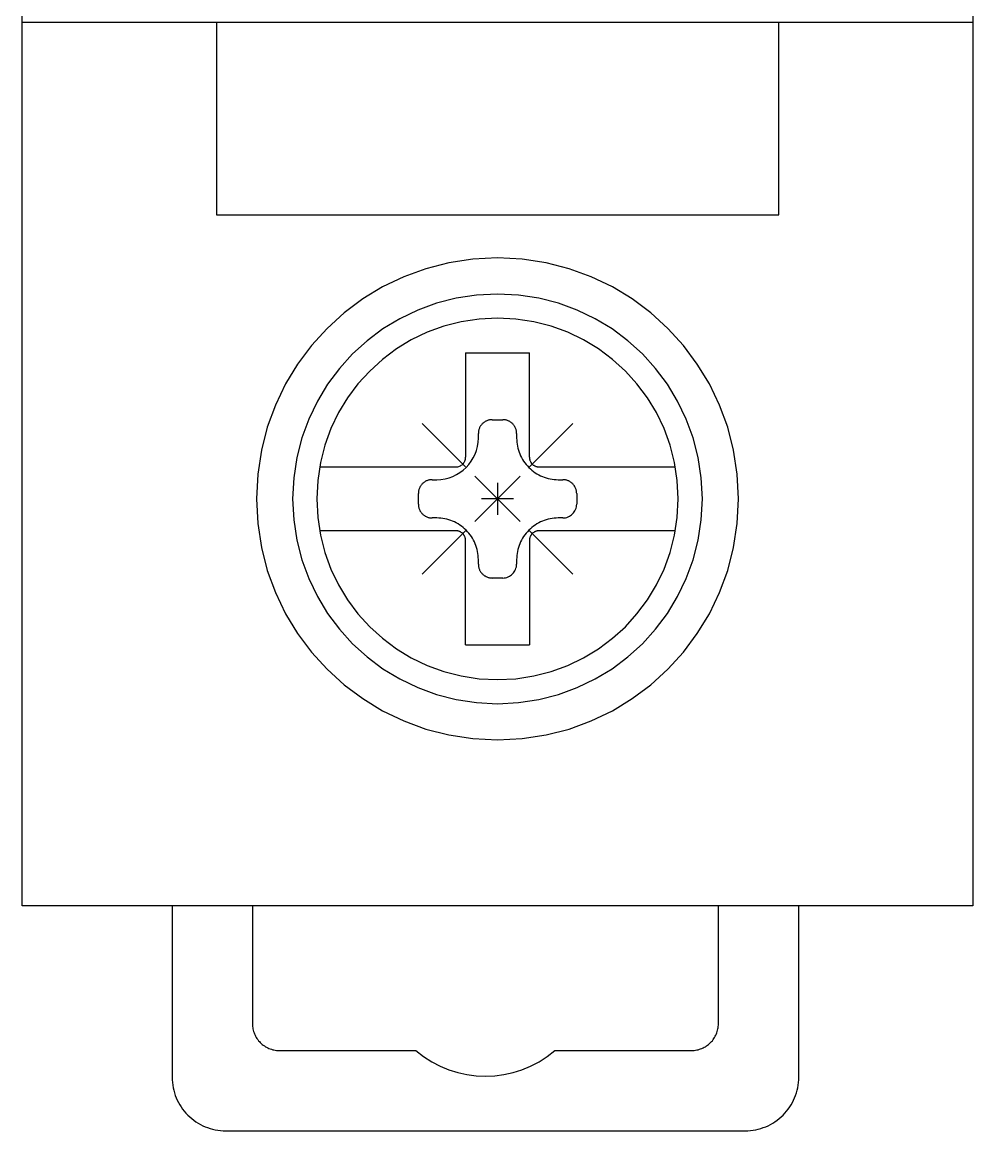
# Model space of a CAD drawing. Header units: millimetres. Extents: x 28713 to 59118, y -54378 to -19615.
# Drawn here: x 38155.49 to 38173.47, y -35099.82 to -35078.86 of the extents above; entities that cross this region are included whole.
import ezdxf

# ---------------------------------------------------------------- set-up
doc = ezdxf.new("R2010")
doc.units = ezdxf.units.MM
doc.header["$LTSCALE"] = 3

msp = doc.modelspace()

# ---------------------------------------------------------------- linework, layer by layer
for p, q in [((38155.494, -35095.57), (38155.494, -35016.089)), ((38173.466, -35016.089), (38173.466, -35095.57)), ((38155.494, -35078.864), (38173.466, -35078.864)), ((38159.165, -35078.864), (38159.165, -35082.509)), ((38169.796, -35082.509), (38169.796, -35078.864)), ((38159.165, -35082.509), (38169.796, -35082.509)), ((38164.48, -35083.319), (38164.014, -35083.342)), ((38164.946, -35083.342), (38164.48, -35083.319)), ((38164.48, -35083.319), (38164.48, -35083.319)), ((38163.125, -35083.524), (38162.707, -35083.677)), ((38163.562, -35083.411), (38163.125, -35083.524)), ((38164.014, -35083.342), (38163.562, -35083.411)), ((38165.398, -35083.411), (38164.946, -35083.342)), ((38165.835, -35083.524), (38165.398, -35083.411)), ((38166.254, -35083.677), (38165.835, -35083.524)), ((38162.707, -35083.677), (38162.308, -35083.869)), ((38166.652, -35083.869), (38166.254, -35083.677)), ((38162.308, -35083.869), (38161.933, -35084.097)), ((38167.028, -35084.097), (38166.652, -35083.869)), ((38161.933, -35084.097), (38161.582, -35084.359)), ((38163.7, -35084.081), (38163.328, -35084.176)), ((38164.084, -35084.022), (38163.7, -35084.081)), ((38164.48, -35084.003), (38164.084, -35084.022)), ((38164.876, -35084.022), (38164.48, -35084.003)), ((38164.48, -35084.003), (38164.48, -35084.003)), ((38165.261, -35084.081), (38164.876, -35084.022)), ((38165.632, -35084.176), (38165.261, -35084.081)), ((38167.378, -35084.359), (38167.028, -35084.097)), ((38161.582, -35084.359), (38161.258, -35084.653)), ((38162.973, -35084.307), (38162.634, -35084.47)), ((38163.328, -35084.176), (38162.973, -35084.307)), ((38165.988, -35084.307), (38165.632, -35084.176)), ((38166.326, -35084.47), (38165.988, -35084.307)), ((38167.702, -35084.653), (38167.378, -35084.359)), ((38162.634, -35084.47), (38162.315, -35084.664)), ((38163.791, -35084.528), (38163.464, -35084.612)), ((38164.131, -35084.476), (38163.791, -35084.528)), ((38164.48, -35084.458), (38164.131, -35084.476)), ((38164.83, -35084.476), (38164.48, -35084.458)), ((38164.48, -35084.458), (38164.48, -35084.458)), ((38165.169, -35084.528), (38164.83, -35084.476)), ((38165.496, -35084.612), (38165.169, -35084.528)), ((38166.645, -35084.664), (38166.326, -35084.47)), ((38161.258, -35084.653), (38160.964, -35084.977)), ((38162.315, -35084.664), (38162.017, -35084.887)), ((38163.15, -35084.727), (38162.851, -35084.87)), ((38163.464, -35084.612), (38163.15, -35084.727)), ((38165.81, -35084.727), (38165.496, -35084.612)), ((38166.109, -35084.87), (38165.81, -35084.727)), ((38166.944, -35084.887), (38166.645, -35084.664)), ((38167.996, -35084.977), (38167.702, -35084.653)), ((38160.964, -35084.977), (38160.702, -35085.328)), ((38162.017, -35084.887), (38161.742, -35085.137)), ((38162.851, -35084.87), (38162.569, -35085.042)), ((38166.391, -35085.042), (38166.109, -35084.87)), ((38167.219, -35085.137), (38166.944, -35084.887)), ((38168.258, -35085.328), (38167.996, -35084.977)), ((38161.742, -35085.137), (38161.492, -35085.412)), ((38162.569, -35085.042), (38162.306, -35085.238)), ((38163.877, -35085.118), (38163.877, -35087.089)), ((38163.877, -35085.118), (38165.084, -35085.118)), ((38165.084, -35087.089), (38165.084, -35085.118)), ((38166.654, -35085.238), (38166.391, -35085.042)), ((38167.469, -35085.412), (38167.219, -35085.137)), ((38160.702, -35085.328), (38160.474, -35085.703)), ((38161.492, -35085.412), (38161.269, -35085.71)), ((38162.306, -35085.238), (38162.064, -35085.459)), ((38166.897, -35085.459), (38166.654, -35085.238)), ((38167.692, -35085.71), (38167.469, -35085.412)), ((38168.486, -35085.703), (38168.258, -35085.328)), ((38162.064, -35085.459), (38161.843, -35085.701)), ((38167.117, -35085.701), (38166.897, -35085.459)), ((38160.474, -35085.703), (38160.282, -35086.102)), ((38161.269, -35085.71), (38161.075, -35086.029)), ((38161.843, -35085.701), (38161.647, -35085.965)), ((38167.314, -35085.965), (38167.117, -35085.701)), ((38167.885, -35086.029), (38167.692, -35085.71)), ((38168.678, -35086.102), (38168.486, -35085.703)), ((38161.075, -35086.029), (38160.912, -35086.368)), ((38161.647, -35085.965), (38161.475, -35086.246)), ((38167.485, -35086.246), (38167.314, -35085.965)), ((38168.049, -35086.368), (38167.885, -35086.029)), ((38160.282, -35086.102), (38160.129, -35086.52)), ((38161.475, -35086.246), (38161.332, -35086.545)), ((38167.629, -35086.545), (38167.485, -35086.246)), ((38168.832, -35086.52), (38168.678, -35086.102)), ((38160.912, -35086.368), (38160.781, -35086.724)), ((38163.058, -35086.453), (38163.877, -35087.272)), ((38164.186, -35086.465), (38164.178, -35086.475)), ((38164.195, -35086.456), (38164.186, -35086.465)), ((38164.204, -35086.446), (38164.195, -35086.456)), ((38164.195, -35086.456), (38164.195, -35086.456)), ((38164.214, -35086.438), (38164.204, -35086.446)), ((38164.224, -35086.43), (38164.214, -35086.438)), ((38164.235, -35086.423), (38164.224, -35086.43)), ((38164.246, -35086.416), (38164.235, -35086.423)), ((38164.257, -35086.409), (38164.246, -35086.416)), ((38164.268, -35086.404), (38164.257, -35086.409)), ((38164.28, -35086.399), (38164.268, -35086.404)), ((38164.292, -35086.394), (38164.28, -35086.399)), ((38164.304, -35086.39), (38164.292, -35086.394)), ((38164.317, -35086.386), (38164.304, -35086.39)), ((38164.329, -35086.384), (38164.317, -35086.386)), ((38164.342, -35086.381), (38164.329, -35086.384)), ((38164.355, -35086.38), (38164.342, -35086.381)), ((38164.368, -35086.379), (38164.355, -35086.38)), ((38164.381, -35086.379), (38164.368, -35086.379)), ((38164.381, -35086.379), (38164.381, -35086.379)), ((38164.381, -35086.379), (38164.58, -35086.379)), ((38164.593, -35086.379), (38164.58, -35086.379)), ((38164.606, -35086.38), (38164.593, -35086.379)), ((38164.618, -35086.381), (38164.606, -35086.38)), ((38164.631, -35086.384), (38164.618, -35086.381)), ((38164.644, -35086.386), (38164.631, -35086.384)), ((38164.656, -35086.39), (38164.644, -35086.386)), ((38164.668, -35086.394), (38164.656, -35086.39)), ((38164.68, -35086.399), (38164.668, -35086.394)), ((38164.692, -35086.404), (38164.68, -35086.399)), ((38164.703, -35086.409), (38164.692, -35086.404)), ((38164.714, -35086.416), (38164.703, -35086.409)), ((38164.725, -35086.423), (38164.714, -35086.416)), ((38164.736, -35086.43), (38164.725, -35086.423)), ((38164.746, -35086.438), (38164.736, -35086.43)), ((38164.756, -35086.446), (38164.746, -35086.438)), ((38164.765, -35086.456), (38164.756, -35086.446)), ((38164.774, -35086.465), (38164.765, -35086.456)), ((38164.765, -35086.456), (38164.765, -35086.456)), ((38164.783, -35086.475), (38164.774, -35086.465)), ((38165.084, -35087.272), (38165.903, -35086.453)), ((38168.179, -35086.724), (38168.049, -35086.368)), ((38160.129, -35086.52), (38160.016, -35086.957)), ((38161.332, -35086.545), (38161.217, -35086.859)), ((38164.119, -35086.628), (38164.118, -35086.641)), ((38164.118, -35086.726), (38164.118, -35086.641)), ((38164.121, -35086.602), (38164.119, -35086.615)), ((38164.119, -35086.615), (38164.119, -35086.628)), ((38164.123, -35086.59), (38164.121, -35086.602)), ((38164.126, -35086.577), (38164.123, -35086.59)), ((38164.129, -35086.565), (38164.126, -35086.577)), ((38164.133, -35086.553), (38164.129, -35086.565)), ((38164.138, -35086.541), (38164.133, -35086.553)), ((38164.143, -35086.529), (38164.138, -35086.541)), ((38164.149, -35086.517), (38164.143, -35086.529)), ((38164.155, -35086.506), (38164.149, -35086.517)), ((38164.162, -35086.495), (38164.155, -35086.506)), ((38164.17, -35086.485), (38164.162, -35086.495)), ((38164.178, -35086.475), (38164.17, -35086.485)), ((38164.791, -35086.485), (38164.783, -35086.475)), ((38164.798, -35086.495), (38164.791, -35086.485)), ((38164.805, -35086.506), (38164.798, -35086.495)), ((38164.811, -35086.517), (38164.805, -35086.506)), ((38164.817, -35086.529), (38164.811, -35086.517)), ((38164.822, -35086.541), (38164.817, -35086.529)), ((38164.827, -35086.553), (38164.822, -35086.541)), ((38164.831, -35086.565), (38164.827, -35086.553)), ((38164.834, -35086.577), (38164.831, -35086.565)), ((38164.837, -35086.59), (38164.834, -35086.577)), ((38164.839, -35086.602), (38164.837, -35086.59)), ((38164.841, -35086.615), (38164.839, -35086.602)), ((38164.842, -35086.628), (38164.841, -35086.615)), ((38164.842, -35086.641), (38164.842, -35086.628)), ((38164.842, -35086.641), (38164.842, -35086.726)), ((38164.842, -35086.641), (38164.842, -35086.641)), ((38167.744, -35086.859), (38167.629, -35086.545)), ((38168.944, -35086.957), (38168.832, -35086.52)), ((38160.781, -35086.724), (38160.686, -35087.095)), ((38161.217, -35086.859), (38161.132, -35087.186)), ((38164.083, -35086.96), (38164.102, -35086.884)), ((38164.102, -35086.884), (38164.114, -35086.806)), ((38164.114, -35086.806), (38164.118, -35086.726)), ((38164.842, -35086.726), (38164.842, -35086.726)), ((38164.842, -35086.726), (38164.843, -35086.765)), ((38164.843, -35086.765), (38164.846, -35086.804)), ((38164.846, -35086.804), (38164.851, -35086.842)), ((38164.851, -35086.842), (38164.857, -35086.88)), ((38164.857, -35086.88), (38164.866, -35086.918)), ((38167.828, -35087.186), (38167.744, -35086.859)), ((38168.274, -35087.095), (38168.179, -35086.724)), ((38160.016, -35086.957), (38159.947, -35087.409)), ((38160.686, -35087.095), (38160.627, -35087.479)), ((38163.876, -35087.108), (38163.877, -35087.089)), ((38164.023, -35087.101), (38164.056, -35087.032)), ((38164.056, -35087.032), (38164.083, -35086.96)), ((38164.866, -35086.918), (38164.876, -35086.955)), ((38164.876, -35086.955), (38164.888, -35086.991)), ((38164.888, -35086.991), (38164.902, -35087.027)), ((38164.902, -35087.027), (38164.918, -35087.062)), ((38164.918, -35087.062), (38164.935, -35087.096)), ((38164.935, -35087.096), (38164.954, -35087.13)), ((38165.084, -35087.089), (38165.084, -35087.089)), ((38165.084, -35087.089), (38165.084, -35087.098)), ((38168.333, -35087.479), (38168.274, -35087.095)), ((38169.013, -35087.409), (38168.944, -35086.957)), ((38161.132, -35087.186), (38161.081, -35087.526)), ((38161.117, -35087.272), (38163.695, -35087.272)), ((38163.695, -35087.272), (38163.713, -35087.271)), ((38163.695, -35087.272), (38163.695, -35087.272)), ((38163.713, -35087.271), (38163.731, -35087.268)), ((38163.731, -35087.268), (38163.749, -35087.263)), ((38163.749, -35087.263), (38163.765, -35087.257)), ((38163.765, -35087.257), (38163.781, -35087.25)), ((38163.781, -35087.25), (38163.796, -35087.24)), ((38163.796, -35087.24), (38163.81, -35087.23)), ((38163.81, -35087.23), (38163.823, -35087.218)), ((38163.823, -35087.218), (38163.835, -35087.205)), ((38163.832, -35087.333), (38163.888, -35087.282)), ((38163.835, -35087.205), (38163.846, -35087.191)), ((38163.846, -35087.191), (38163.855, -35087.176)), ((38163.855, -35087.176), (38163.862, -35087.16)), ((38163.862, -35087.16), (38163.869, -35087.143)), ((38163.869, -35087.143), (38163.873, -35087.126)), ((38163.873, -35087.126), (38163.876, -35087.108)), ((38163.888, -35087.282), (38163.938, -35087.226)), ((38163.938, -35087.226), (38163.984, -35087.166)), ((38163.984, -35087.166), (38164.023, -35087.101)), ((38164.954, -35087.13), (38164.974, -35087.163)), ((38164.974, -35087.163), (38164.997, -35087.194)), ((38164.997, -35087.194), (38165.02, -35087.225)), ((38165.02, -35087.225), (38165.046, -35087.254)), ((38165.046, -35087.254), (38165.073, -35087.283)), ((38165.073, -35087.283), (38165.073, -35087.283)), ((38165.073, -35087.283), (38165.101, -35087.309)), ((38165.084, -35087.098), (38165.084, -35087.107)), ((38165.084, -35087.107), (38165.085, -35087.116)), ((38165.085, -35087.116), (38165.087, -35087.125)), ((38165.087, -35087.125), (38165.089, -35087.134)), ((38165.089, -35087.134), (38165.091, -35087.142)), ((38165.091, -35087.142), (38165.094, -35087.151)), ((38165.094, -35087.151), (38165.097, -35087.159)), ((38165.097, -35087.159), (38165.101, -35087.167)), ((38165.101, -35087.167), (38165.105, -35087.175)), ((38165.105, -35087.175), (38165.109, -35087.183)), ((38165.109, -35087.183), (38165.114, -35087.19)), ((38165.114, -35087.19), (38165.119, -35087.198)), ((38165.119, -35087.198), (38165.125, -35087.205)), ((38165.125, -35087.205), (38165.131, -35087.212)), ((38165.131, -35087.212), (38165.137, -35087.218)), ((38165.137, -35087.218), (38165.137, -35087.218)), ((38165.137, -35087.218), (38165.143, -35087.224)), ((38165.143, -35087.224), (38165.15, -35087.23)), ((38165.15, -35087.23), (38165.157, -35087.236)), ((38165.157, -35087.236), (38165.165, -35087.241)), ((38165.165, -35087.241), (38165.172, -35087.246)), ((38165.172, -35087.246), (38165.18, -35087.25)), ((38165.18, -35087.25), (38165.188, -35087.254)), ((38165.188, -35087.254), (38165.196, -35087.258)), ((38165.196, -35087.258), (38165.204, -35087.261)), ((38165.204, -35087.261), (38165.213, -35087.264)), ((38165.213, -35087.264), (38165.221, -35087.266)), ((38165.221, -35087.266), (38165.23, -35087.268)), ((38165.23, -35087.268), (38165.239, -35087.27)), ((38165.239, -35087.27), (38165.248, -35087.271)), ((38165.248, -35087.271), (38165.257, -35087.271)), ((38165.257, -35087.271), (38165.266, -35087.272)), ((38165.266, -35087.272), (38167.844, -35087.272)), ((38167.88, -35087.526), (38167.828, -35087.186)), ((38159.947, -35087.409), (38159.924, -35087.875)), ((38160.627, -35087.479), (38160.607, -35087.875)), ((38163.207, -35087.516), (38163.195, -35087.518)), ((38163.22, -35087.514), (38163.207, -35087.516)), ((38163.233, -35087.513), (38163.22, -35087.514)), ((38163.246, -35087.513), (38163.233, -35087.513)), ((38163.246, -35087.513), (38163.331, -35087.513)), ((38163.246, -35087.513), (38163.246, -35087.513)), ((38163.331, -35087.513), (38163.411, -35087.509)), ((38163.331, -35087.513), (38163.331, -35087.513)), ((38163.411, -35087.509), (38163.489, -35087.497)), ((38163.489, -35087.497), (38163.565, -35087.478)), ((38163.565, -35087.478), (38163.637, -35087.451)), ((38163.637, -35087.451), (38163.706, -35087.418)), ((38163.706, -35087.418), (38163.771, -35087.379)), ((38163.771, -35087.379), (38163.832, -35087.333)), ((38164.054, -35088.302), (38164.907, -35087.449)), ((38164.054, -35087.449), (38164.907, -35088.302)), ((38165.101, -35087.309), (38165.131, -35087.335)), ((38165.131, -35087.335), (38165.161, -35087.358)), ((38165.161, -35087.358), (38165.193, -35087.381)), ((38165.193, -35087.381), (38165.225, -35087.401)), ((38165.225, -35087.401), (38165.259, -35087.42)), ((38165.259, -35087.42), (38165.293, -35087.438)), ((38165.293, -35087.438), (38165.328, -35087.453)), ((38165.328, -35087.453), (38165.364, -35087.467)), ((38165.364, -35087.467), (38165.4, -35087.479)), ((38165.4, -35087.479), (38165.437, -35087.489)), ((38165.437, -35087.489), (38165.475, -35087.498)), ((38165.475, -35087.498), (38165.513, -35087.504)), ((38165.513, -35087.504), (38165.552, -35087.509)), ((38165.552, -35087.509), (38165.591, -35087.512)), ((38165.591, -35087.512), (38165.63, -35087.513)), ((38165.63, -35087.513), (38165.714, -35087.513)), ((38165.727, -35087.513), (38165.714, -35087.513)), ((38165.74, -35087.514), (38165.727, -35087.513)), ((38165.753, -35087.516), (38165.74, -35087.514)), ((38165.766, -35087.518), (38165.753, -35087.516)), ((38168.353, -35087.875), (38168.333, -35087.479)), ((38169.037, -35087.875), (38169.013, -35087.409)), ((38161.081, -35087.526), (38161.063, -35087.875)), ((38162.989, -35087.724), (38162.986, -35087.737)), ((38162.991, -35087.711), (38162.989, -35087.724)), ((38162.995, -35087.699), (38162.991, -35087.711)), ((38162.999, -35087.687), (38162.995, -35087.699)), ((38163.004, -35087.675), (38162.999, -35087.687)), ((38163.009, -35087.663), (38163.004, -35087.675)), ((38163.014, -35087.652), (38163.009, -35087.663)), ((38163.021, -35087.641), (38163.014, -35087.652)), ((38163.028, -35087.63), (38163.021, -35087.641)), ((38163.035, -35087.619), (38163.028, -35087.63)), ((38163.043, -35087.609), (38163.035, -35087.619)), ((38163.052, -35087.599), (38163.043, -35087.609)), ((38163.061, -35087.59), (38163.052, -35087.599)), ((38163.07, -35087.581), (38163.061, -35087.59)), ((38163.061, -35087.59), (38163.061, -35087.59)), ((38163.08, -35087.573), (38163.07, -35087.581)), ((38163.09, -35087.564), (38163.08, -35087.573)), ((38163.1, -35087.557), (38163.09, -35087.564)), ((38163.111, -35087.55), (38163.1, -35087.557)), ((38163.122, -35087.544), (38163.111, -35087.55)), ((38163.134, -35087.538), (38163.122, -35087.544)), ((38163.146, -35087.533), (38163.134, -35087.538)), ((38163.158, -35087.528), (38163.146, -35087.533)), ((38163.17, -35087.524), (38163.158, -35087.528)), ((38163.182, -35087.521), (38163.17, -35087.524)), ((38163.195, -35087.518), (38163.182, -35087.521)), ((38164.48, -35087.574), (38164.48, -35088.177)), ((38165.778, -35087.521), (38165.766, -35087.518)), ((38165.791, -35087.524), (38165.778, -35087.521)), ((38165.803, -35087.528), (38165.791, -35087.524)), ((38165.815, -35087.533), (38165.803, -35087.528)), ((38165.826, -35087.538), (38165.815, -35087.533)), ((38165.838, -35087.544), (38165.826, -35087.538)), ((38165.849, -35087.55), (38165.838, -35087.544)), ((38165.86, -35087.557), (38165.849, -35087.55)), ((38165.87, -35087.564), (38165.86, -35087.557)), ((38165.881, -35087.573), (38165.87, -35087.564)), ((38165.89, -35087.581), (38165.881, -35087.573)), ((38165.9, -35087.59), (38165.89, -35087.581)), ((38165.909, -35087.599), (38165.9, -35087.59)), ((38165.9, -35087.59), (38165.9, -35087.59)), ((38165.917, -35087.609), (38165.909, -35087.599)), ((38165.925, -35087.619), (38165.917, -35087.609)), ((38165.933, -35087.63), (38165.925, -35087.619)), ((38165.939, -35087.641), (38165.933, -35087.63)), ((38165.946, -35087.652), (38165.939, -35087.641)), ((38165.951, -35087.663), (38165.946, -35087.652)), ((38165.957, -35087.675), (38165.951, -35087.663)), ((38165.961, -35087.687), (38165.957, -35087.675)), ((38165.965, -35087.699), (38165.961, -35087.687)), ((38165.969, -35087.711), (38165.965, -35087.699)), ((38165.972, -35087.724), (38165.969, -35087.711)), ((38165.974, -35087.737), (38165.972, -35087.724)), ((38167.897, -35087.875), (38167.88, -35087.526)), ((38159.924, -35087.875), (38159.924, -35087.875)), ((38159.924, -35087.875), (38159.947, -35088.341)), ((38160.607, -35087.875), (38160.607, -35087.875)), ((38160.607, -35087.875), (38160.627, -35088.271)), ((38161.063, -35087.875), (38161.063, -35087.875)), ((38161.063, -35087.875), (38161.081, -35088.225)), ((38162.985, -35087.75), (38162.984, -35087.762)), ((38162.984, -35087.762), (38162.984, -35087.776)), ((38162.984, -35087.975), (38162.984, -35087.776)), ((38162.986, -35087.737), (38162.985, -35087.75)), ((38164.782, -35087.875), (38164.179, -35087.875)), ((38165.975, -35087.75), (38165.974, -35087.737)), ((38165.976, -35087.762), (38165.975, -35087.75)), ((38165.977, -35087.776), (38165.976, -35087.762)), ((38165.977, -35087.776), (38165.977, -35087.776)), ((38165.977, -35087.776), (38165.977, -35087.975)), ((38167.88, -35088.225), (38167.897, -35087.875)), ((38167.897, -35087.875), (38167.897, -35087.875)), ((38168.333, -35088.271), (38168.353, -35087.875)), ((38168.353, -35087.875), (38168.353, -35087.875)), ((38169.013, -35088.341), (38169.037, -35087.875)), ((38169.037, -35087.875), (38169.037, -35087.875)), ((38162.984, -35087.975), (38162.984, -35087.975)), ((38162.984, -35087.975), (38162.984, -35087.988)), ((38162.984, -35087.988), (38162.985, -35088.001)), ((38162.985, -35088.001), (38162.986, -35088.014)), ((38162.986, -35088.014), (38162.989, -35088.026)), ((38162.989, -35088.026), (38162.991, -35088.039)), ((38162.991, -35088.039), (38162.995, -35088.051)), ((38162.995, -35088.051), (38162.999, -35088.063)), ((38162.999, -35088.063), (38163.004, -35088.075)), ((38163.004, -35088.075), (38163.009, -35088.087)), ((38163.009, -35088.087), (38163.014, -35088.099)), ((38163.014, -35088.099), (38163.021, -35088.11)), ((38163.021, -35088.11), (38163.028, -35088.121)), ((38163.028, -35088.121), (38163.035, -35088.131)), ((38163.035, -35088.131), (38163.043, -35088.141)), ((38163.043, -35088.141), (38163.052, -35088.151)), ((38165.9, -35088.161), (38165.917, -35088.142)), ((38165.917, -35088.142), (38165.932, -35088.122)), ((38165.932, -35088.122), (38165.945, -35088.1)), ((38165.945, -35088.1), (38165.956, -35088.077)), ((38165.956, -35088.077), (38165.965, -35088.053)), ((38165.965, -35088.053), (38165.971, -35088.028)), ((38165.971, -35088.028), (38165.975, -35088.002)), ((38165.975, -35088.002), (38165.977, -35087.975)), ((38159.947, -35088.341), (38160.016, -35088.793)), ((38160.627, -35088.271), (38160.686, -35088.656)), ((38161.081, -35088.225), (38161.132, -35088.564)), ((38163.052, -35088.151), (38163.061, -35088.161)), ((38163.061, -35088.161), (38163.061, -35088.161)), ((38163.061, -35088.161), (38163.07, -35088.17)), ((38163.07, -35088.17), (38163.08, -35088.178)), ((38163.08, -35088.178), (38163.09, -35088.186)), ((38163.09, -35088.186), (38163.1, -35088.193)), ((38163.1, -35088.193), (38163.111, -35088.2)), ((38163.111, -35088.2), (38163.122, -35088.206)), ((38163.122, -35088.206), (38163.134, -35088.212)), ((38163.134, -35088.212), (38163.146, -35088.217)), ((38163.146, -35088.217), (38163.158, -35088.222)), ((38163.158, -35088.222), (38163.17, -35088.226)), ((38163.17, -35088.226), (38163.182, -35088.229)), ((38163.182, -35088.229), (38163.195, -35088.232)), ((38163.195, -35088.232), (38163.207, -35088.234)), ((38163.207, -35088.234), (38163.22, -35088.236)), ((38163.22, -35088.236), (38163.233, -35088.237)), ((38163.233, -35088.237), (38163.246, -35088.237)), ((38163.331, -35088.237), (38163.246, -35088.237)), ((38163.37, -35088.238), (38163.331, -35088.237)), ((38163.409, -35088.241), (38163.37, -35088.238)), ((38163.447, -35088.246), (38163.409, -35088.241)), ((38163.485, -35088.253), (38163.447, -35088.246)), ((38163.523, -35088.261), (38163.485, -35088.253)), ((38163.56, -35088.271), (38163.523, -35088.261)), ((38163.596, -35088.283), (38163.56, -35088.271)), ((38163.632, -35088.297), (38163.596, -35088.283)), ((38163.667, -35088.313), (38163.632, -35088.297)), ((38163.702, -35088.33), (38163.667, -35088.313)), ((38163.735, -35088.349), (38163.702, -35088.33)), ((38163.768, -35088.37), (38163.735, -35088.349)), ((38165.225, -35088.349), (38165.193, -35088.37)), ((38165.259, -35088.33), (38165.225, -35088.349)), ((38165.293, -35088.313), (38165.259, -35088.33)), ((38165.328, -35088.297), (38165.293, -35088.313)), ((38165.364, -35088.283), (38165.328, -35088.297)), ((38165.4, -35088.271), (38165.364, -35088.283)), ((38165.437, -35088.261), (38165.4, -35088.271)), ((38165.475, -35088.253), (38165.437, -35088.261)), ((38165.513, -35088.246), (38165.475, -35088.253)), ((38165.552, -35088.241), (38165.513, -35088.246)), ((38165.591, -35088.238), (38165.552, -35088.241)), ((38165.63, -35088.237), (38165.591, -35088.238)), ((38165.714, -35088.237), (38165.63, -35088.237)), ((38165.63, -35088.237), (38165.63, -35088.237)), ((38165.714, -35088.237), (38165.741, -35088.236)), ((38165.714, -35088.237), (38165.714, -35088.237)), ((38165.741, -35088.236), (38165.767, -35088.232)), ((38165.767, -35088.232), (38165.792, -35088.225)), ((38165.792, -35088.225), (38165.816, -35088.217)), ((38165.816, -35088.217), (38165.839, -35088.206)), ((38165.839, -35088.206), (38165.861, -35088.192)), ((38165.861, -35088.192), (38165.881, -35088.177)), ((38165.881, -35088.177), (38165.9, -35088.161)), ((38167.828, -35088.564), (38167.88, -35088.225)), ((38168.274, -35088.656), (38168.333, -35088.271)), ((38168.944, -35088.794), (38169.013, -35088.341)), ((38163.695, -35088.479), (38161.117, -35088.479)), ((38161.132, -35088.564), (38161.217, -35088.891)), ((38163.058, -35089.298), (38163.877, -35088.479)), ((38163.703, -35088.479), (38163.695, -35088.479)), ((38163.712, -35088.48), (38163.703, -35088.479)), ((38163.721, -35088.481), (38163.712, -35088.48)), ((38163.73, -35088.482), (38163.721, -35088.481)), ((38163.739, -35088.484), (38163.73, -35088.482)), ((38163.748, -35088.487), (38163.739, -35088.484)), ((38163.756, -35088.489), (38163.748, -35088.487)), ((38163.764, -35088.493), (38163.756, -35088.489)), ((38163.772, -35088.496), (38163.764, -35088.493)), ((38163.799, -35088.392), (38163.768, -35088.37)), ((38163.78, -35088.5), (38163.772, -35088.496)), ((38163.788, -35088.505), (38163.78, -35088.5)), ((38163.796, -35088.509), (38163.788, -35088.505)), ((38163.803, -35088.515), (38163.796, -35088.509)), ((38163.83, -35088.416), (38163.799, -35088.392)), ((38163.81, -35088.52), (38163.803, -35088.515)), ((38163.817, -35088.526), (38163.81, -35088.52)), ((38163.824, -35088.532), (38163.817, -35088.526)), ((38163.83, -35088.539), (38163.824, -35088.532)), ((38163.824, -35088.532), (38163.824, -35088.532)), ((38163.859, -35088.441), (38163.83, -35088.416)), ((38163.836, -35088.546), (38163.83, -35088.539)), ((38163.841, -35088.553), (38163.836, -35088.546)), ((38163.846, -35088.56), (38163.841, -35088.553)), ((38163.851, -35088.567), (38163.846, -35088.56)), ((38163.888, -35088.468), (38163.859, -35088.441)), ((38163.914, -35088.496), (38163.888, -35088.468)), ((38163.888, -35088.468), (38163.888, -35088.468)), ((38163.94, -35088.526), (38163.914, -35088.496)), ((38163.964, -35088.556), (38163.94, -35088.526)), ((38163.986, -35088.588), (38163.964, -35088.556)), ((38164.997, -35088.556), (38164.974, -35088.588)), ((38165.02, -35088.526), (38164.997, -35088.556)), ((38165.046, -35088.496), (38165.02, -35088.526)), ((38165.073, -35088.468), (38165.046, -35088.496)), ((38165.101, -35088.441), (38165.073, -35088.468)), ((38165.073, -35088.468), (38165.073, -35088.468)), ((38165.084, -35088.479), (38165.903, -35089.298)), ((38165.131, -35088.416), (38165.101, -35088.441)), ((38165.114, -35088.56), (38165.109, -35088.567)), ((38165.119, -35088.553), (38165.114, -35088.56)), ((38165.125, -35088.546), (38165.119, -35088.553)), ((38165.131, -35088.539), (38165.125, -35088.546)), ((38165.161, -35088.392), (38165.131, -35088.416)), ((38165.137, -35088.532), (38165.131, -35088.539)), ((38165.143, -35088.526), (38165.137, -35088.532)), ((38165.137, -35088.532), (38165.137, -35088.532)), ((38165.15, -35088.52), (38165.143, -35088.526)), ((38165.157, -35088.515), (38165.15, -35088.52)), ((38165.165, -35088.509), (38165.157, -35088.515)), ((38165.193, -35088.37), (38165.161, -35088.392)), ((38165.172, -35088.505), (38165.165, -35088.509)), ((38165.18, -35088.5), (38165.172, -35088.505)), ((38165.188, -35088.496), (38165.18, -35088.5)), ((38165.196, -35088.493), (38165.188, -35088.496)), ((38165.204, -35088.489), (38165.196, -35088.493)), ((38165.213, -35088.487), (38165.204, -35088.489)), ((38165.221, -35088.484), (38165.213, -35088.487)), ((38165.23, -35088.482), (38165.221, -35088.484)), ((38165.239, -35088.481), (38165.23, -35088.482)), ((38165.248, -35088.48), (38165.239, -35088.481)), ((38165.257, -35088.479), (38165.248, -35088.48)), ((38165.266, -35088.479), (38165.257, -35088.479)), ((38165.266, -35088.479), (38165.266, -35088.479)), ((38167.844, -35088.479), (38165.266, -35088.479)), ((38167.744, -35088.891), (38167.828, -35088.564)), ((38160.686, -35088.656), (38160.781, -35089.027)), ((38163.855, -35088.575), (38163.851, -35088.567)), ((38163.859, -35088.583), (38163.855, -35088.575)), ((38163.863, -35088.591), (38163.859, -35088.583)), ((38163.866, -35088.6), (38163.863, -35088.591)), ((38163.869, -35088.608), (38163.866, -35088.6)), ((38163.871, -35088.617), (38163.869, -35088.608)), ((38163.873, -35088.625), (38163.871, -35088.617)), ((38163.875, -35088.634), (38163.873, -35088.625)), ((38163.876, -35088.643), (38163.875, -35088.634)), ((38163.877, -35088.652), (38163.876, -35088.643)), ((38163.877, -35088.661), (38163.877, -35088.652)), ((38163.877, -35088.661), (38163.877, -35088.661)), ((38163.877, -35090.633), (38163.877, -35088.661)), ((38164.006, -35088.62), (38163.986, -35088.588)), ((38164.025, -35088.654), (38164.006, -35088.62)), ((38164.043, -35088.688), (38164.025, -35088.654)), ((38164.058, -35088.723), (38164.043, -35088.688)), ((38164.072, -35088.759), (38164.058, -35088.723)), ((38164.084, -35088.796), (38164.072, -35088.759)), ((38164.888, -35088.759), (38164.876, -35088.796)), ((38164.902, -35088.723), (38164.888, -35088.759)), ((38164.918, -35088.688), (38164.902, -35088.723)), ((38164.935, -35088.654), (38164.918, -35088.688)), ((38164.954, -35088.62), (38164.935, -35088.654)), ((38164.974, -35088.588), (38164.954, -35088.62)), ((38165.085, -35088.634), (38165.084, -35088.643)), ((38165.084, -35088.643), (38165.084, -35088.652)), ((38165.084, -35088.652), (38165.084, -35088.661)), ((38165.084, -35088.661), (38165.084, -35090.633)), ((38165.087, -35088.625), (38165.085, -35088.634)), ((38165.089, -35088.617), (38165.087, -35088.625)), ((38165.091, -35088.608), (38165.089, -35088.617)), ((38165.094, -35088.6), (38165.091, -35088.608)), ((38165.097, -35088.591), (38165.094, -35088.6)), ((38165.101, -35088.583), (38165.097, -35088.591)), ((38165.105, -35088.575), (38165.101, -35088.583)), ((38165.109, -35088.567), (38165.105, -35088.575)), ((38168.179, -35089.027), (38168.274, -35088.656)), ((38160.016, -35088.793), (38160.129, -35089.23)), ((38161.217, -35088.891), (38161.332, -35089.205)), ((38164.094, -35088.833), (38164.084, -35088.796)), ((38164.103, -35088.87), (38164.094, -35088.833)), ((38164.11, -35088.908), (38164.103, -35088.87)), ((38164.114, -35088.947), (38164.11, -35088.908)), ((38164.117, -35088.986), (38164.114, -35088.947)), ((38164.846, -35088.947), (38164.843, -35088.986)), ((38164.851, -35088.908), (38164.846, -35088.947)), ((38164.857, -35088.87), (38164.851, -35088.908)), ((38164.866, -35088.833), (38164.857, -35088.87)), ((38164.876, -35088.796), (38164.866, -35088.833)), ((38167.629, -35089.205), (38167.744, -35088.891)), ((38168.832, -35089.23), (38168.944, -35088.794)), ((38160.781, -35089.027), (38160.912, -35089.383)), ((38164.118, -35089.025), (38164.117, -35088.986)), ((38164.118, -35089.109), (38164.118, -35089.025)), ((38164.118, -35089.025), (38164.118, -35089.025)), ((38164.118, -35089.109), (38164.118, -35089.109)), ((38164.118, -35089.109), (38164.119, -35089.122)), ((38164.119, -35089.122), (38164.119, -35089.135)), ((38164.119, -35089.135), (38164.121, -35089.148)), ((38164.121, -35089.148), (38164.123, -35089.161)), ((38164.123, -35089.161), (38164.126, -35089.173)), ((38164.126, -35089.173), (38164.129, -35089.186)), ((38164.129, -35089.186), (38164.133, -35089.198)), ((38164.822, -35089.211), (38164.83, -35089.187)), ((38164.83, -35089.187), (38164.837, -35089.162)), ((38164.837, -35089.162), (38164.841, -35089.136)), ((38164.841, -35089.136), (38164.842, -35089.109)), ((38164.843, -35088.986), (38164.842, -35089.025)), ((38164.842, -35089.025), (38164.842, -35089.109)), ((38168.049, -35089.383), (38168.179, -35089.027)), ((38160.129, -35089.23), (38160.282, -35089.649)), ((38160.912, -35089.383), (38161.075, -35089.721)), ((38161.332, -35089.205), (38161.475, -35089.504)), ((38164.133, -35089.198), (38164.138, -35089.21)), ((38164.138, -35089.21), (38164.143, -35089.221)), ((38164.143, -35089.221), (38164.149, -35089.233)), ((38164.149, -35089.233), (38164.155, -35089.244)), ((38164.155, -35089.244), (38164.162, -35089.255)), ((38164.162, -35089.255), (38164.17, -35089.265)), ((38164.17, -35089.265), (38164.178, -35089.276)), ((38164.178, -35089.276), (38164.186, -35089.285)), ((38164.186, -35089.285), (38164.195, -35089.295)), ((38164.195, -35089.295), (38164.195, -35089.295)), ((38164.195, -35089.295), (38164.204, -35089.304)), ((38164.204, -35089.304), (38164.214, -35089.312)), ((38164.214, -35089.312), (38164.224, -35089.32)), ((38164.224, -35089.32), (38164.235, -35089.328)), ((38164.235, -35089.328), (38164.246, -35089.334)), ((38164.246, -35089.334), (38164.257, -35089.341)), ((38164.257, -35089.341), (38164.268, -35089.346)), ((38164.268, -35089.346), (38164.28, -35089.352)), ((38164.28, -35089.352), (38164.292, -35089.356)), ((38164.292, -35089.356), (38164.304, -35089.36)), ((38164.304, -35089.36), (38164.317, -35089.364)), ((38164.317, -35089.364), (38164.329, -35089.367)), ((38164.329, -35089.367), (38164.342, -35089.369)), ((38164.342, -35089.369), (38164.355, -35089.37)), ((38164.355, -35089.37), (38164.368, -35089.371)), ((38164.368, -35089.371), (38164.381, -35089.372)), ((38164.58, -35089.372), (38164.381, -35089.372)), ((38164.58, -35089.372), (38164.607, -35089.37)), ((38164.58, -35089.372), (38164.58, -35089.372)), ((38164.607, -35089.37), (38164.633, -35089.366)), ((38164.633, -35089.366), (38164.658, -35089.36)), ((38164.658, -35089.36), (38164.682, -35089.351)), ((38164.682, -35089.351), (38164.705, -35089.34)), ((38164.705, -35089.34), (38164.726, -35089.327)), ((38164.726, -35089.327), (38164.747, -35089.312)), ((38164.747, -35089.312), (38164.765, -35089.295)), ((38164.765, -35089.295), (38164.782, -35089.276)), ((38164.782, -35089.276), (38164.797, -35089.256)), ((38164.797, -35089.256), (38164.81, -35089.234)), ((38164.81, -35089.234), (38164.822, -35089.211)), ((38167.485, -35089.504), (38167.629, -35089.205)), ((38167.885, -35089.721), (38168.049, -35089.383)), ((38168.678, -35089.649), (38168.832, -35089.23)), ((38161.475, -35089.504), (38161.647, -35089.786)), ((38167.314, -35089.786), (38167.485, -35089.504)), ((38160.282, -35089.649), (38160.474, -35090.047)), ((38161.075, -35089.721), (38161.269, -35090.04)), ((38161.647, -35089.786), (38161.843, -35090.049)), ((38167.117, -35090.049), (38167.314, -35089.786)), ((38167.692, -35090.04), (38167.885, -35089.721)), ((38168.486, -35090.047), (38168.678, -35089.649)), ((38160.474, -35090.047), (38160.702, -35090.423)), ((38161.269, -35090.04), (38161.492, -35090.339)), ((38161.843, -35090.049), (38162.064, -35090.292)), ((38166.897, -35090.292), (38167.117, -35090.049)), ((38167.469, -35090.339), (38167.692, -35090.04)), ((38168.258, -35090.423), (38168.486, -35090.047)), ((38160.702, -35090.423), (38160.964, -35090.773)), ((38161.492, -35090.339), (38161.742, -35090.614)), ((38162.064, -35090.292), (38162.306, -35090.512)), ((38166.654, -35090.512), (38166.897, -35090.292)), ((38167.219, -35090.614), (38167.469, -35090.339)), ((38167.996, -35090.773), (38168.258, -35090.423)), ((38161.742, -35090.614), (38162.017, -35090.864)), ((38162.306, -35090.512), (38162.569, -35090.709)), ((38163.877, -35090.633), (38165.084, -35090.633)), ((38166.391, -35090.709), (38166.654, -35090.512)), ((38166.944, -35090.864), (38167.219, -35090.614)), ((38160.964, -35090.773), (38161.258, -35091.097)), ((38162.017, -35090.864), (38162.315, -35091.087)), ((38162.569, -35090.709), (38162.851, -35090.88)), ((38166.109, -35090.88), (38166.391, -35090.709)), ((38166.645, -35091.087), (38166.944, -35090.864)), ((38167.702, -35091.097), (38167.996, -35090.773)), ((38162.851, -35090.88), (38163.15, -35091.024)), ((38163.15, -35091.024), (38163.464, -35091.139)), ((38165.496, -35091.139), (38165.81, -35091.024)), ((38165.81, -35091.024), (38166.109, -35090.88)), ((38161.258, -35091.097), (38161.582, -35091.391)), ((38162.315, -35091.087), (38162.634, -35091.281)), ((38162.634, -35091.281), (38162.973, -35091.444)), ((38163.464, -35091.139), (38163.791, -35091.223)), ((38163.791, -35091.223), (38164.131, -35091.275)), ((38164.131, -35091.275), (38164.48, -35091.293)), ((38164.48, -35091.293), (38164.83, -35091.275)), ((38164.83, -35091.275), (38165.169, -35091.223)), ((38165.169, -35091.223), (38165.496, -35091.139)), ((38165.988, -35091.444), (38166.326, -35091.281)), ((38166.326, -35091.281), (38166.645, -35091.087)), ((38167.378, -35091.391), (38167.702, -35091.097)), ((38161.582, -35091.391), (38161.933, -35091.653)), ((38162.973, -35091.444), (38163.328, -35091.574)), ((38164.48, -35091.293), (38164.48, -35091.293)), ((38165.632, -35091.574), (38165.988, -35091.444)), ((38167.028, -35091.653), (38167.378, -35091.391)), ((38161.933, -35091.653), (38162.308, -35091.881)), ((38163.328, -35091.574), (38163.7, -35091.669)), ((38163.7, -35091.669), (38164.084, -35091.728)), ((38164.876, -35091.728), (38165.261, -35091.669)), ((38165.261, -35091.669), (38165.632, -35091.574)), ((38166.652, -35091.882), (38167.028, -35091.653)), ((38162.308, -35091.881), (38162.707, -35092.073)), ((38164.084, -35091.728), (38164.48, -35091.748)), ((38164.48, -35091.748), (38164.876, -35091.728)), ((38164.48, -35091.748), (38164.48, -35091.748)), ((38166.254, -35092.074), (38166.652, -35091.882)), ((38162.707, -35092.073), (38163.125, -35092.227)), ((38165.835, -35092.227), (38166.254, -35092.074)), ((38163.125, -35092.227), (38163.562, -35092.339)), ((38165.398, -35092.339), (38165.835, -35092.227)), ((38163.562, -35092.339), (38164.014, -35092.408)), ((38164.014, -35092.408), (38164.48, -35092.432)), ((38164.48, -35092.432), (38164.946, -35092.408)), ((38164.48, -35092.432), (38164.48, -35092.432)), ((38164.946, -35092.408), (38165.398, -35092.339)), ((38173.466, -35095.57), (38155.494, -35095.57)), ((38158.329, -35095.57), (38158.329, -35098.81)), ((38159.848, -35095.57), (38159.848, -35097.798)), ((38168.657, -35097.798), (38168.657, -35095.57)), ((38170.176, -35098.81), (38170.176, -35095.57)), ((38159.848, -35097.798), (38159.848, -35097.798)), ((38159.848, -35097.798), (38159.849, -35097.823)), ((38159.849, -35097.823), (38159.85, -35097.848)), ((38159.85, -35097.848), (38159.853, -35097.873)), ((38159.853, -35097.873), (38159.858, -35097.897)), ((38159.858, -35097.897), (38159.863, -35097.921)), ((38159.863, -35097.921), (38159.87, -35097.945)), ((38159.87, -35097.945), (38159.878, -35097.968)), ((38159.878, -35097.968), (38159.887, -35097.992)), ((38159.887, -35097.992), (38159.896, -35098.014)), ((38168.608, -35098.014), (38168.618, -35097.992)), ((38168.618, -35097.992), (38168.627, -35097.968)), ((38168.627, -35097.968), (38168.635, -35097.945)), ((38168.635, -35097.945), (38168.641, -35097.921)), ((38168.641, -35097.921), (38168.647, -35097.897)), ((38168.647, -35097.897), (38168.651, -35097.873)), ((38168.651, -35097.873), (38168.654, -35097.848)), ((38168.654, -35097.848), (38168.656, -35097.823)), ((38168.656, -35097.823), (38168.657, -35097.798)), ((38159.896, -35098.014), (38159.908, -35098.036)), ((38159.908, -35098.036), (38159.92, -35098.058)), ((38159.92, -35098.058), (38159.933, -35098.079)), ((38159.933, -35098.079), (38159.947, -35098.099)), ((38159.947, -35098.099), (38159.963, -35098.119)), ((38159.963, -35098.119), (38159.979, -35098.137)), ((38159.979, -35098.137), (38159.996, -35098.156)), ((38159.996, -35098.156), (38159.996, -35098.156)), ((38159.996, -35098.156), (38160.014, -35098.173)), ((38160.014, -35098.173), (38160.033, -35098.189)), ((38160.033, -35098.189), (38160.053, -35098.205)), ((38160.053, -35098.205), (38160.073, -35098.219)), ((38168.431, -35098.219), (38168.451, -35098.205)), ((38168.451, -35098.205), (38168.471, -35098.189)), ((38168.471, -35098.189), (38168.49, -35098.173)), ((38168.49, -35098.173), (38168.509, -35098.156)), ((38168.509, -35098.156), (38168.526, -35098.137)), ((38168.509, -35098.156), (38168.509, -35098.156)), ((38168.526, -35098.137), (38168.542, -35098.119)), ((38168.542, -35098.119), (38168.557, -35098.099)), ((38168.557, -35098.099), (38168.572, -35098.079)), ((38168.572, -35098.079), (38168.585, -35098.058)), ((38168.585, -35098.058), (38168.597, -35098.036)), ((38168.597, -35098.036), (38168.608, -35098.014)), ((38160.073, -35098.219), (38160.094, -35098.232)), ((38160.094, -35098.232), (38160.116, -35098.244)), ((38160.116, -35098.244), (38160.138, -35098.255)), ((38160.138, -35098.255), (38160.16, -35098.266)), ((38160.16, -35098.266), (38160.183, -35098.274)), ((38160.183, -35098.274), (38160.207, -35098.282)), ((38160.207, -35098.282), (38160.231, -35098.289)), ((38160.231, -35098.289), (38160.255, -35098.294)), ((38160.255, -35098.294), (38160.279, -35098.298)), ((38160.279, -35098.298), (38160.304, -35098.302)), ((38160.304, -35098.302), (38160.329, -35098.303)), ((38160.329, -35098.303), (38160.354, -35098.304)), ((38160.354, -35098.304), (38162.939, -35098.304)), ((38162.939, -35098.304), (38162.939, -35098.304)), ((38162.939, -35098.304), (38163.084, -35098.417)), ((38165.42, -35098.417), (38165.566, -35098.304)), ((38165.566, -35098.304), (38168.151, -35098.304)), ((38168.151, -35098.304), (38168.175, -35098.303)), ((38168.151, -35098.304), (38168.151, -35098.304)), ((38168.175, -35098.303), (38168.2, -35098.302)), ((38168.2, -35098.302), (38168.225, -35098.298)), ((38168.225, -35098.298), (38168.25, -35098.294)), ((38168.25, -35098.294), (38168.274, -35098.289)), ((38168.274, -35098.289), (38168.298, -35098.282)), ((38168.298, -35098.282), (38168.321, -35098.274)), ((38168.321, -35098.274), (38168.344, -35098.266)), ((38168.344, -35098.266), (38168.367, -35098.255)), ((38168.367, -35098.255), (38168.389, -35098.244)), ((38168.389, -35098.244), (38168.41, -35098.232)), ((38168.41, -35098.232), (38168.431, -35098.219)), ((38163.084, -35098.417), (38163.238, -35098.516)), ((38163.238, -35098.516), (38163.397, -35098.599)), ((38163.397, -35098.599), (38163.562, -35098.667)), ((38164.943, -35098.667), (38165.107, -35098.599)), ((38165.107, -35098.599), (38165.267, -35098.516)), ((38165.267, -35098.516), (38165.42, -35098.417)), ((38158.329, -35098.81), (38158.329, -35098.81)), ((38158.329, -35098.81), (38158.331, -35098.861)), ((38163.562, -35098.667), (38163.731, -35098.72)), ((38163.731, -35098.72), (38163.903, -35098.758)), ((38163.903, -35098.758), (38164.077, -35098.781)), ((38164.077, -35098.781), (38164.252, -35098.788)), ((38164.252, -35098.788), (38164.427, -35098.781)), ((38164.427, -35098.781), (38164.602, -35098.758)), ((38164.602, -35098.758), (38164.774, -35098.72)), ((38164.774, -35098.72), (38164.943, -35098.667)), ((38170.174, -35098.861), (38170.176, -35098.81)), ((38158.331, -35098.861), (38158.334, -35098.91)), ((38158.334, -35098.91), (38158.34, -35098.96)), ((38158.34, -35098.96), (38158.349, -35099.009)), ((38158.349, -35099.009), (38158.36, -35099.057)), ((38170.145, -35099.057), (38170.156, -35099.009)), ((38170.156, -35099.009), (38170.164, -35098.96)), ((38170.164, -35098.96), (38170.171, -35098.91)), ((38170.171, -35098.91), (38170.174, -35098.861)), ((38158.36, -35099.057), (38158.373, -35099.105)), ((38158.373, -35099.105), (38158.388, -35099.152)), ((38158.388, -35099.152), (38158.406, -35099.198)), ((38158.406, -35099.198), (38158.426, -35099.243)), ((38158.426, -35099.243), (38158.448, -35099.287)), ((38170.056, -35099.287), (38170.078, -35099.243)), ((38170.078, -35099.243), (38170.098, -35099.198)), ((38170.098, -35099.198), (38170.116, -35099.152)), ((38170.116, -35099.152), (38170.132, -35099.105)), ((38170.132, -35099.105), (38170.145, -35099.057)), ((38158.448, -35099.287), (38158.473, -35099.33)), ((38158.473, -35099.33), (38158.499, -35099.372)), ((38158.499, -35099.372), (38158.528, -35099.412)), ((38158.528, -35099.412), (38158.558, -35099.452)), ((38158.558, -35099.452), (38158.591, -35099.49)), ((38169.914, -35099.49), (38169.946, -35099.452)), ((38169.946, -35099.452), (38169.977, -35099.412)), ((38169.977, -35099.412), (38170.005, -35099.372)), ((38170.005, -35099.372), (38170.032, -35099.33)), ((38170.032, -35099.33), (38170.056, -35099.287)), ((38158.591, -35099.49), (38158.626, -35099.526)), ((38158.626, -35099.526), (38158.626, -35099.526)), ((38158.626, -35099.526), (38158.662, -35099.561)), ((38158.662, -35099.561), (38158.7, -35099.593)), ((38158.7, -35099.593), (38158.739, -35099.624)), ((38158.739, -35099.624), (38158.78, -35099.653)), ((38158.78, -35099.653), (38158.822, -35099.679)), ((38169.683, -35099.679), (38169.725, -35099.653)), ((38169.725, -35099.653), (38169.765, -35099.624)), ((38169.765, -35099.624), (38169.805, -35099.593)), ((38169.805, -35099.593), (38169.843, -35099.561)), ((38169.843, -35099.561), (38169.879, -35099.526)), ((38169.879, -35099.526), (38169.914, -35099.49)), ((38169.879, -35099.526), (38169.879, -35099.526)), ((38158.822, -35099.679), (38158.865, -35099.703)), ((38158.865, -35099.703), (38158.909, -35099.726)), ((38158.909, -35099.726), (38158.954, -35099.746)), ((38158.954, -35099.746), (38159, -35099.763)), ((38159, -35099.763), (38159.047, -35099.779)), ((38159.047, -35099.779), (38159.095, -35099.792)), ((38159.095, -35099.792), (38159.143, -35099.803)), ((38159.143, -35099.803), (38159.192, -35099.812)), ((38159.192, -35099.812), (38159.242, -35099.818)), ((38159.242, -35099.818), (38159.291, -35099.822)), ((38159.291, -35099.822), (38159.342, -35099.823)), ((38159.342, -35099.823), (38169.163, -35099.823)), ((38169.163, -35099.823), (38169.213, -35099.822)), ((38169.163, -35099.823), (38169.163, -35099.823)), ((38169.213, -35099.822), (38169.263, -35099.818)), ((38169.263, -35099.818), (38169.312, -35099.812)), ((38169.312, -35099.812), (38169.361, -35099.803)), ((38169.361, -35099.803), (38169.41, -35099.792)), ((38169.41, -35099.792), (38169.457, -35099.779)), ((38169.457, -35099.779), (38169.504, -35099.763)), ((38169.504, -35099.763), (38169.55, -35099.746)), ((38169.55, -35099.746), (38169.596, -35099.726)), ((38169.596, -35099.726), (38169.64, -35099.703)), ((38169.64, -35099.703), (38169.683, -35099.679))]:
    msp.add_line(p, q)

doc.saveas('drawing.dxf')
